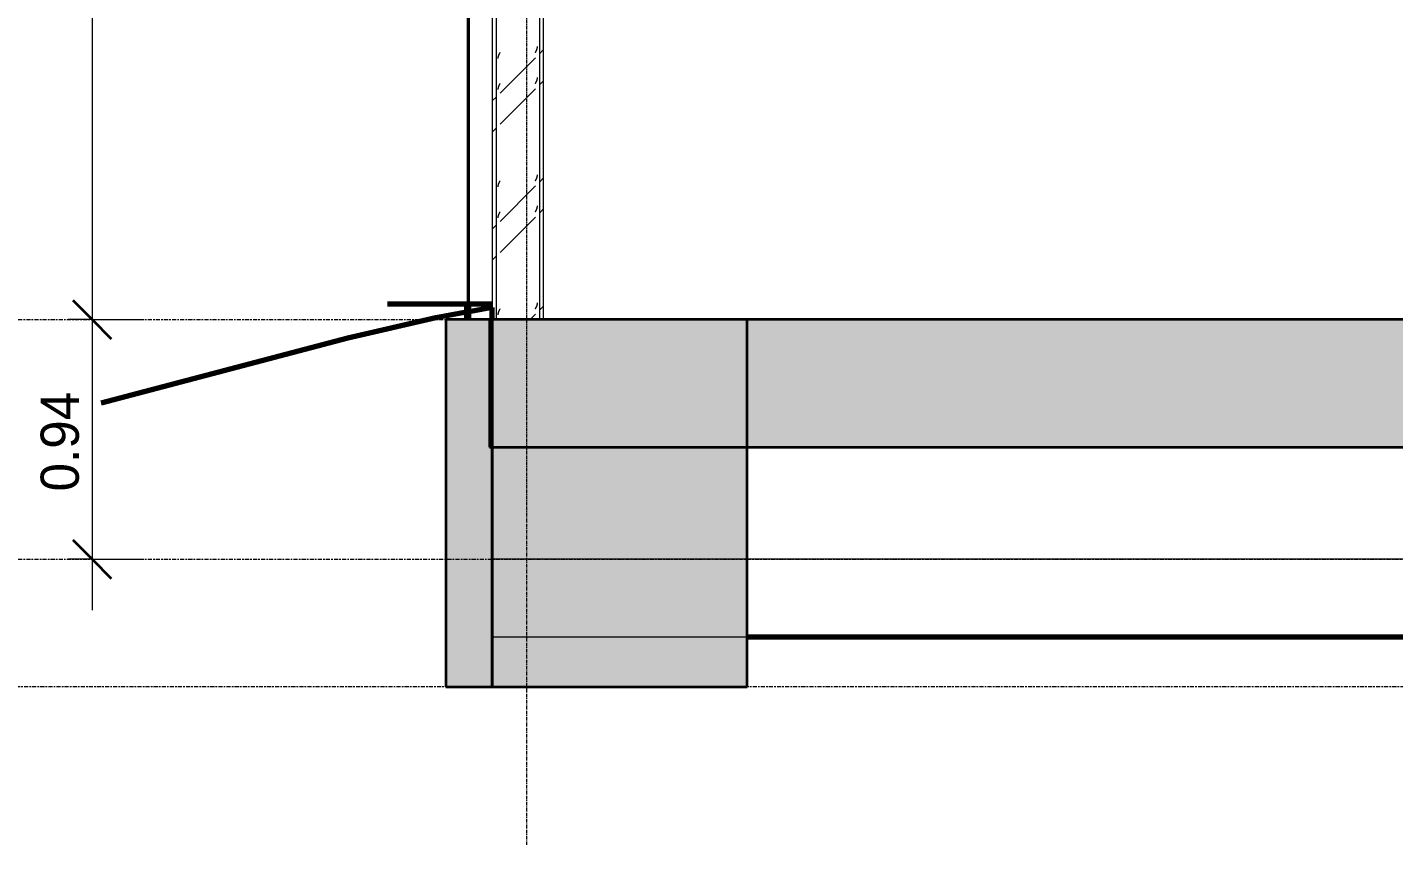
# Model space of a CAD drawing. Header units: centimetres. Extents: x -6741 to 14818, y -293 to 1595.
# Drawn here: x 7943 to 8479, y -112 to 209 of the extents above; entities that cross this region are included whole.
import ezdxf

# ---------------------------------------------------------------- set-up
doc = ezdxf.new("R2010")
doc.units = ezdxf.units.CM
doc.linetypes.add('Centre', pattern=[3.175, 0.635, -0.475, 1.59, -0.475])
doc.linetypes.add('Grid Line', pattern=[2.2225, 1.27, -0.3175, 0.3175, -0.3175])
for name, color, linetype, lineweight in [('A-ANNO-DIMS', 7, 'Continuous', 9), ('A-ANNO-DIMS-100', 7, 'Continuous', 9), ('A-FLOR', 7, 'Continuous', 9), ('A-FLOR-LEVL', 7, 'Continuous', 9), ('A-FLOR-PATT', 7, 'Continuous', 35), ('A-WALL', 7, 'Continuous', 9), ('A-WALL-PATT', 7, 'Continuous', 35), ('C-BLDG-PADS', 7, 'Continuous', 9), ('C-TOPO', 7, 'Continuous', 9), ('C-TOPO-MAJR', 7, 'Continuous', 70), ('S-COLS', 7, 'Continuous', 9), ('S-GRID', 7, 'Continuous', 9)]:
    doc.layers.add(name, color=color, linetype=linetype, lineweight=lineweight)
doc.styles.add('Century Gothic_1', font='GOTHIC.TTF', dxfattribs={"height": 15})
doc.dimstyles.new('FCA_N_Cotas_E100', dxfattribs={"dimscale": 30.48, "dimtxt": 15.662524, "dimasz": 0.492126, "dimexe": 0.656168, "dimexo": 0.656168, "dimgap": 0.032808, "dimtad": 1, "dimlfac": 0.01, "dimrnd": 0.01, "dimzin": 0, "dimdsep": 46, "dimtxsty": 'Century Gothic_1', "dimblk1": 'OBLIQUE', "dimblk2": 'OBLIQUE', "dimsah": 1, "dimcen": 0.09, "dimdle": 0.656168, "dimadec": 3, "dimazin": 2, "dimtfac": 1, "dimtdec": 4, "dimtix": 1, "dimtmove": 0, "dimatfit": 3, "dimfxl": 1, "dimtvp": 1, "dimtolj": 1, "dimtzin": 0, "dimarcsym": 2})
pattern_1 = [(45, (50.4, 0), (-25.14472, 25.14472), []), (45, (50.4, 38.1), (-25.14472, 25.14472), [])]

# ---------------------------------------------------------------- blocks, each defined once
blk = doc.blocks.new('PQ_RVR_ARQ-01_ZZ_ZZ_MO_T_A_rvt-3-Elevación Eje 8-9')
at = {"layer": 'A-WALL-PATT', "lineweight": 9, "true_color": 0xeaeaea}
for points in [[(-6823.08, 99), (-6823.08, 938.29), (-6823.58, 938.29), (-6823.58, 99)], [(-6824.83, 94), (-6822.33, 94), (-6822.33, 99), (-6824.83, 99)]]:
    blk.add_hatch(color=254, dxfattribs=at).paths.add_polyline_path(points)
at = {"layer": 'A-FLOR', "color": 254, "lineweight": 35, "true_color": 0xcccccc}
for p, q in [((-3406.44, 94), (-6813.97, 94)), ((-6813.97, 94), (-6813.97, 44)), ((-6813.97, 44), (-1310.75, 44))]:
    blk.add_line(p, q, dxfattribs=at)
at = {"layer": 'A-WALL', "color": 254, "lineweight": 35, "true_color": 0xcccccc}
for p, q in [((-6823.58, 938.29), (-6823.58, 99)), ((-6823.08, 99), (-6823.08, 938.29)), ((-6823.58, 99), (-6823.08, 99)), ((-6813.97, 94), (-6832.1, 94)), ((-6832.1, 94), (-6832.1, -50)), ((-6813.97, 94), (-6813.97, -50)), ((-6713.97, 94), (-6813.97, 94)), ((-6813.97, -50), (-6813.97, 94)), ((-6713.97, -50), (-6713.97, 94)), ((-6832.1, -50), (-6813.97, -50)), ((-6813.97, -50), (-6713.97, -50))]:
    blk.add_line(p, q, dxfattribs=at)
at = {"layer": 'A-WALL', "color": 254, "true_color": 0xcccccc}
for p, q in [((-6824.83, 99), (-6824.83, 94)), ((-6822.33, 99), (-6824.83, 99)), ((-6822.33, 94), (-6822.33, 99)), ((-6824.83, 94), (-6822.33, 94))]:
    blk.add_line(p, q, dxfattribs=at)
at = {"layer": 'C-BLDG-PADS', "color": 254, "lineweight": 18, "true_color": 0xdadada}
for p, q in [((-1310.75, 0), (-6813.97, 0)), ((-6813.97, 0), (-6813.97, -30.48)), ((-6813.97, -30.48), (-1310.75, -30.48))]:
    blk.add_line(p, q, dxfattribs=at)
at = {"layer": 'C-TOPO', "color": 254, "true_color": 0xdadada}
for p, q in [((-6813.97, 109.59), (-6813.97, 98.74)), ((-6813.97, 109.59), (-6813.97, 98.74)), ((-6836.14, 94.66), (-6824.83, 96.74)), ((-6822.33, 97.2), (-6813.97, 98.74)), ((-6813.97, 98.74), (-6813.97, 94)), ((-6870.55, 86.76), (-6836.14, 94.66)), ((-6870.55, 86.76), (-6967.38, 61.29)), ((-6713.97, -30.5), (-6369.41, -30.5))]:
    blk.add_line(p, q, dxfattribs=at)
at = {"layer": 'C-TOPO', "color": 254, "lineweight": 70, "true_color": 0xdadada}
for p, q in [((-6824.83, 96.74), (-6836.14, 94.66)), ((-6813.97, 98.74), (-6822.33, 97.2)), ((-6813.97, 94), (-6813.97, 98.74)), ((-6836.14, 94.66), (-6870.55, 86.76)), ((-6870.55, 86.76), (-6967.38, 61.29)), ((-6369.41, -30.5), (-6713.97, -30.5))]:
    blk.add_line(p, q, dxfattribs=at)
at = {"layer": 'C-TOPO-MAJR', "color": 254, "true_color": 0xdadada}
for p, q in [((-6846.07, 100), (-6855.03, 100)), ((-6830.92, 100), (-6846.07, 100)), ((-6823.58, 100), (-6830.92, 100)), ((-6813.97, 100), (-6823.08, 100))]:
    blk.add_line(p, q, dxfattribs=at)
blk = doc.blocks.new('FP_25-Elevación Eje 8-9')
at = {"layer": 'S-COLS', "color": 9, "true_color": 0xc0c0c0}
for p, q in [((-6797, 198.77), (-6796.98, 198.81)), ((-6796.98, 198.81), (-6796.96, 198.85)), ((-6796.96, 198.85), (-6796.94, 198.88)), ((-6796.94, 198.88), (-6796.92, 198.92)), ((-6796.92, 198.92), (-6796.9, 198.96)), ((-6796.9, 198.96), (-6796.88, 198.99)), ((-6796.88, 198.99), (-6796.86, 199.03)), ((-6796.86, 199.03), (-6796.85, 199.07)), ((-6796.85, 199.07), (-6796.83, 199.11)), ((-6796.83, 199.11), (-6796.81, 199.14)), ((-6796.81, 199.14), (-6796.79, 199.18)), ((-6796.79, 199.18), (-6796.77, 199.22)), ((-6796.77, 199.22), (-6796.76, 199.26)), ((-6796.76, 199.26), (-6796.74, 199.29)), ((-6796.74, 199.29), (-6796.72, 199.33)), ((-6796.72, 199.33), (-6796.7, 199.37)), ((-6796.7, 199.37), (-6796.68, 199.4)), ((-6796.68, 199.4), (-6796.67, 199.44)), ((-6796.67, 199.44), (-6796.65, 199.48)), ((-6796.65, 199.48), (-6796.63, 199.52)), ((-6796.63, 199.52), (-6796.62, 199.55)), ((-6796.62, 199.55), (-6796.6, 199.59)), ((-6796.6, 199.59), (-6796.59, 199.63)), ((-6796.59, 199.63), (-6796.57, 199.67)), ((-6796.57, 199.67), (-6796.55, 199.7)), ((-6796.55, 199.7), (-6796.54, 199.74)), ((-6796.54, 199.74), (-6796.52, 199.78)), ((-6796.52, 199.78), (-6796.51, 199.82)), ((-6796.51, 199.82), (-6796.49, 199.85)), ((-6796.49, 199.85), (-6796.48, 199.89)), ((-6796.48, 199.89), (-6796.47, 199.93)), ((-6796.47, 199.93), (-6796.45, 199.96)), ((-6796.45, 199.96), (-6796.44, 200)), ((-6796.44, 200), (-6796.43, 200.04)), ((-6796.43, 200.04), (-6796.41, 200.08)), ((-6796.41, 200.08), (-6796.4, 200.11)), ((-6796.4, 200.11), (-6796.39, 200.15)), ((-6796.39, 200.15), (-6796.38, 200.19)), ((-6796.38, 200.19), (-6796.37, 200.23)), ((-6796.37, 200.23), (-6796.36, 200.26)), ((-6796.36, 200.26), (-6796.35, 200.3)), ((-6796.35, 200.3), (-6796.34, 200.34)), ((-6796.34, 200.34), (-6796.33, 200.37)), ((-6796.33, 200.37), (-6796.32, 200.41)), ((-6796.32, 200.41), (-6796.31, 200.45)), ((-6796.31, 200.45), (-6796.3, 200.49)), ((-6796.3, 200.49), (-6796.29, 200.52)), ((-6796.29, 200.56), (-6796.28, 200.6)), ((-6796.29, 200.52), (-6796.29, 200.56)), ((-6796.28, 200.6), (-6796.27, 200.64)), ((-6796.27, 200.67), (-6796.26, 200.71)), ((-6796.27, 200.64), (-6796.27, 200.67)), ((-6796.26, 200.75), (-6796.25, 200.79)), ((-6796.26, 200.71), (-6796.26, 200.75)), ((-6796.25, 200.82), (-6796.24, 200.86)), ((-6796.25, 200.79), (-6796.25, 200.82)), ((-6796.24, 200.93), (-6796.23, 200.97)), ((-6796.24, 200.9), (-6796.24, 200.93)), ((-6796.24, 200.86), (-6796.24, 200.9)), ((-6796.23, 201.08), (-6796.23, 201.12)), ((-6796.23, 201.05), (-6796.23, 201.08)), ((-6796.23, 201.01), (-6796.23, 201.05)), ((-6796.23, 200.97), (-6796.23, 201.01)), ((-6796.55, 187.51), (-6796.54, 187.55)), ((-6796.54, 187.55), (-6796.52, 187.59)), ((-6796.52, 187.59), (-6796.51, 187.63)), ((-6796.51, 187.63), (-6796.49, 187.66)), ((-6796.49, 187.66), (-6796.48, 187.7)), ((-6796.48, 187.7), (-6796.47, 187.74)), ((-6796.47, 187.74), (-6796.45, 187.77)), ((-6796.45, 187.77), (-6796.44, 187.81)), ((-6796.44, 187.81), (-6796.43, 187.85)), ((-6796.43, 187.85), (-6796.41, 187.89)), ((-6796.41, 187.89), (-6796.4, 187.92)), ((-6796.4, 187.92), (-6796.39, 187.96)), ((-6796.39, 187.96), (-6796.38, 188)), ((-6796.38, 188), (-6796.37, 188.04)), ((-6796.37, 188.04), (-6796.36, 188.07)), ((-6796.36, 188.07), (-6796.35, 188.11)), ((-6796.35, 188.11), (-6796.34, 188.15)), ((-6796.34, 188.15), (-6796.33, 188.19)), ((-6796.33, 188.19), (-6796.32, 188.22)), ((-6796.32, 188.22), (-6796.31, 188.26)), ((-6796.31, 188.26), (-6796.3, 188.3)), ((-6796.3, 188.3), (-6796.29, 188.33)), ((-6796.29, 188.37), (-6796.28, 188.41)), ((-6796.29, 188.33), (-6796.29, 188.37)), ((-6796.28, 188.41), (-6796.27, 188.45)), ((-6796.27, 188.48), (-6796.26, 188.52)), ((-6796.27, 188.45), (-6796.27, 188.48)), ((-6796.26, 188.56), (-6796.25, 188.6)), ((-6796.26, 188.52), (-6796.26, 188.56)), ((-6796.25, 188.63), (-6796.24, 188.67)), ((-6796.25, 188.6), (-6796.25, 188.63)), ((-6796.24, 188.74), (-6796.23, 188.78)), ((-6796.24, 188.71), (-6796.24, 188.74)), ((-6796.24, 188.67), (-6796.24, 188.71)), ((-6796.23, 188.89), (-6796.23, 188.93)), ((-6796.23, 188.86), (-6796.23, 188.89)), ((-6796.23, 188.82), (-6796.23, 188.86)), ((-6796.23, 188.78), (-6796.23, 188.82)), ((-6797, 186.58), (-6796.98, 186.62)), ((-6796.98, 186.62), (-6796.96, 186.66)), ((-6796.96, 186.66), (-6796.94, 186.69)), ((-6796.94, 186.69), (-6796.92, 186.73)), ((-6796.92, 186.73), (-6796.9, 186.77)), ((-6796.9, 186.77), (-6796.88, 186.8)), ((-6796.88, 186.8), (-6796.86, 186.84)), ((-6796.86, 186.84), (-6796.85, 186.88)), ((-6796.85, 186.88), (-6796.83, 186.92)), ((-6796.83, 186.92), (-6796.81, 186.95)), ((-6796.81, 186.95), (-6796.79, 186.99)), ((-6796.79, 186.99), (-6796.77, 187.03)), ((-6796.77, 187.03), (-6796.76, 187.07)), ((-6796.76, 187.07), (-6796.74, 187.1)), ((-6796.74, 187.1), (-6796.72, 187.14)), ((-6796.72, 187.14), (-6796.7, 187.18)), ((-6796.7, 187.18), (-6796.68, 187.22)), ((-6796.68, 187.22), (-6796.67, 187.25)), ((-6796.67, 187.25), (-6796.65, 187.29)), ((-6796.65, 187.29), (-6796.63, 187.33)), ((-6796.63, 187.33), (-6796.62, 187.36)), ((-6796.62, 187.36), (-6796.6, 187.4)), ((-6796.6, 187.4), (-6796.59, 187.44)), ((-6796.59, 187.44), (-6796.57, 187.48)), ((-6796.57, 187.48), (-6796.55, 187.51)), ((-6796.35, 150.01), (-6796.34, 150.05)), ((-6796.34, 150.05), (-6796.33, 150.09)), ((-6796.33, 150.09), (-6796.32, 150.12)), ((-6796.32, 150.12), (-6796.31, 150.16)), ((-6796.31, 150.16), (-6796.3, 150.2)), ((-6796.3, 150.2), (-6796.29, 150.23)), ((-6796.29, 150.27), (-6796.28, 150.31)), ((-6796.29, 150.23), (-6796.29, 150.27)), ((-6796.28, 150.31), (-6796.27, 150.35)), ((-6796.27, 150.38), (-6796.26, 150.42)), ((-6796.27, 150.35), (-6796.27, 150.38)), ((-6796.26, 150.46), (-6796.25, 150.5)), ((-6796.26, 150.42), (-6796.26, 150.46)), ((-6796.25, 150.53), (-6796.24, 150.57)), ((-6796.25, 150.5), (-6796.25, 150.53)), ((-6796.24, 150.64), (-6796.23, 150.68)), ((-6796.24, 150.61), (-6796.24, 150.64)), ((-6796.24, 150.57), (-6796.24, 150.61)), ((-6796.23, 150.79), (-6796.23, 150.83)), ((-6796.23, 150.76), (-6796.23, 150.79)), ((-6796.23, 150.72), (-6796.23, 150.76)), ((-6796.23, 150.68), (-6796.23, 150.72)), ((-6797, 148.48), (-6796.98, 148.52)), ((-6796.98, 148.52), (-6796.96, 148.56)), ((-6796.96, 148.56), (-6796.94, 148.59)), ((-6796.94, 148.59), (-6796.92, 148.63)), ((-6796.92, 148.63), (-6796.9, 148.67)), ((-6796.9, 148.67), (-6796.88, 148.7)), ((-6796.88, 148.7), (-6796.86, 148.74)), ((-6796.86, 148.74), (-6796.85, 148.78)), ((-6796.85, 148.78), (-6796.83, 148.82)), ((-6796.83, 148.82), (-6796.81, 148.85)), ((-6796.81, 148.85), (-6796.79, 148.89)), ((-6796.79, 148.89), (-6796.77, 148.93)), ((-6796.77, 148.93), (-6796.76, 148.97)), ((-6796.76, 148.97), (-6796.74, 149)), ((-6796.74, 149), (-6796.72, 149.04)), ((-6796.72, 149.04), (-6796.7, 149.08)), ((-6796.7, 149.08), (-6796.68, 149.12)), ((-6796.68, 149.12), (-6796.67, 149.15)), ((-6796.67, 149.15), (-6796.65, 149.19)), ((-6796.65, 149.19), (-6796.63, 149.23)), ((-6796.63, 149.23), (-6796.62, 149.26)), ((-6796.62, 149.26), (-6796.6, 149.3)), ((-6796.6, 149.3), (-6796.59, 149.34)), ((-6796.59, 149.34), (-6796.57, 149.38)), ((-6796.57, 149.38), (-6796.55, 149.41)), ((-6796.55, 149.41), (-6796.54, 149.45)), ((-6796.54, 149.45), (-6796.52, 149.49)), ((-6796.52, 149.49), (-6796.51, 149.53)), ((-6796.51, 149.53), (-6796.49, 149.56)), ((-6796.49, 149.56), (-6796.48, 149.6)), ((-6796.48, 149.6), (-6796.47, 149.64)), ((-6796.47, 149.64), (-6796.45, 149.67)), ((-6796.45, 149.67), (-6796.44, 149.71)), ((-6796.44, 149.71), (-6796.43, 149.75)), ((-6796.43, 149.75), (-6796.41, 149.79)), ((-6796.41, 149.79), (-6796.4, 149.82)), ((-6796.4, 149.82), (-6796.39, 149.86)), ((-6796.39, 149.86), (-6796.38, 149.9)), ((-6796.38, 149.9), (-6796.37, 149.94)), ((-6796.37, 149.94), (-6796.36, 149.97)), ((-6796.36, 149.97), (-6796.35, 150.01)), ((-6797, 136.29), (-6796.98, 136.33)), ((-6796.98, 136.33), (-6796.96, 136.37)), ((-6796.96, 136.37), (-6796.94, 136.4)), ((-6796.94, 136.4), (-6796.92, 136.44)), ((-6796.92, 136.44), (-6796.9, 136.48)), ((-6796.9, 136.48), (-6796.88, 136.52)), ((-6796.88, 136.52), (-6796.86, 136.55)), ((-6796.86, 136.55), (-6796.85, 136.59)), ((-6796.85, 136.59), (-6796.83, 136.63)), ((-6796.83, 136.63), (-6796.81, 136.66)), ((-6796.81, 136.66), (-6796.79, 136.7)), ((-6796.79, 136.7), (-6796.77, 136.74)), ((-6796.77, 136.74), (-6796.76, 136.78)), ((-6796.76, 136.78), (-6796.74, 136.81)), ((-6796.74, 136.81), (-6796.72, 136.85)), ((-6796.72, 136.85), (-6796.7, 136.89)), ((-6796.7, 136.89), (-6796.68, 136.93)), ((-6796.68, 136.93), (-6796.67, 136.96)), ((-6796.67, 136.96), (-6796.65, 137)), ((-6796.65, 137), (-6796.63, 137.04)), ((-6796.63, 137.04), (-6796.62, 137.08)), ((-6796.62, 137.08), (-6796.6, 137.11)), ((-6796.6, 137.11), (-6796.59, 137.15)), ((-6796.59, 137.15), (-6796.57, 137.19)), ((-6796.57, 137.19), (-6796.55, 137.22)), ((-6796.55, 137.22), (-6796.54, 137.26)), ((-6796.54, 137.26), (-6796.52, 137.3)), ((-6796.52, 137.3), (-6796.51, 137.34)), ((-6796.51, 137.34), (-6796.49, 137.37)), ((-6796.49, 137.37), (-6796.48, 137.41)), ((-6796.48, 137.41), (-6796.47, 137.45)), ((-6796.47, 137.45), (-6796.45, 137.49)), ((-6796.45, 137.49), (-6796.44, 137.52)), ((-6796.44, 137.52), (-6796.43, 137.56)), ((-6796.43, 137.56), (-6796.41, 137.6)), ((-6796.41, 137.6), (-6796.4, 137.63)), ((-6796.4, 137.63), (-6796.39, 137.67)), ((-6796.39, 137.67), (-6796.38, 137.71)), ((-6796.38, 137.71), (-6796.37, 137.75)), ((-6796.37, 137.75), (-6796.36, 137.78)), ((-6796.36, 137.78), (-6796.35, 137.82)), ((-6796.35, 137.82), (-6796.34, 137.86)), ((-6796.34, 137.86), (-6796.33, 137.9)), ((-6796.33, 137.9), (-6796.32, 137.93)), ((-6796.32, 137.93), (-6796.31, 137.97)), ((-6796.31, 137.97), (-6796.3, 138.01)), ((-6796.3, 138.01), (-6796.29, 138.05)), ((-6796.29, 138.08), (-6796.28, 138.12)), ((-6796.29, 138.05), (-6796.29, 138.08)), ((-6796.28, 138.12), (-6796.27, 138.16)), ((-6796.27, 138.19), (-6796.26, 138.23)), ((-6796.27, 138.16), (-6796.27, 138.19)), ((-6796.26, 138.27), (-6796.25, 138.31)), ((-6796.26, 138.23), (-6796.26, 138.27)), ((-6796.25, 138.34), (-6796.24, 138.38)), ((-6796.25, 138.31), (-6796.25, 138.34)), ((-6796.24, 138.46), (-6796.23, 138.49)), ((-6796.24, 138.42), (-6796.24, 138.46)), ((-6796.24, 138.38), (-6796.24, 138.42)), ((-6796.23, 138.6), (-6796.23, 138.64)), ((-6796.23, 138.57), (-6796.23, 138.6)), ((-6796.23, 138.53), (-6796.23, 138.57)), ((-6796.23, 138.49), (-6796.23, 138.53)), ((-6797, 98.19), (-6796.98, 98.23)), ((-6796.98, 98.23), (-6796.96, 98.27)), ((-6796.96, 98.27), (-6796.94, 98.3)), ((-6796.94, 98.3), (-6796.92, 98.34)), ((-6796.92, 98.34), (-6796.9, 98.38)), ((-6796.9, 98.38), (-6796.88, 98.42)), ((-6796.88, 98.42), (-6796.86, 98.45)), ((-6796.86, 98.45), (-6796.85, 98.49)), ((-6796.85, 98.49), (-6796.83, 98.53)), ((-6796.83, 98.53), (-6796.81, 98.56)), ((-6796.81, 98.56), (-6796.79, 98.6)), ((-6796.79, 98.6), (-6796.77, 98.64)), ((-6796.77, 98.64), (-6796.76, 98.68)), ((-6796.76, 98.68), (-6796.74, 98.71)), ((-6796.74, 98.71), (-6796.72, 98.75)), ((-6796.72, 98.75), (-6796.7, 98.79)), ((-6796.7, 98.79), (-6796.68, 98.83)), ((-6796.68, 98.83), (-6796.67, 98.86)), ((-6796.67, 98.86), (-6796.65, 98.9)), ((-6796.65, 98.9), (-6796.63, 98.94)), ((-6796.63, 98.94), (-6796.62, 98.98)), ((-6796.62, 98.98), (-6796.6, 99.01)), ((-6796.6, 99.01), (-6796.59, 99.05)), ((-6796.59, 99.05), (-6796.57, 99.09)), ((-6796.57, 99.09), (-6796.55, 99.12)), ((-6796.55, 99.12), (-6796.54, 99.16)), ((-6796.54, 99.16), (-6796.52, 99.2)), ((-6796.52, 99.2), (-6796.51, 99.24)), ((-6796.51, 99.24), (-6796.49, 99.27)), ((-6796.49, 99.27), (-6796.48, 99.31)), ((-6796.48, 99.31), (-6796.47, 99.35)), ((-6796.47, 99.35), (-6796.45, 99.39)), ((-6796.45, 99.39), (-6796.44, 99.42)), ((-6796.44, 99.42), (-6796.43, 99.46)), ((-6796.43, 99.46), (-6796.41, 99.5)), ((-6796.41, 99.5), (-6796.4, 99.53)), ((-6796.4, 99.53), (-6796.39, 99.57)), ((-6796.39, 99.57), (-6796.38, 99.61)), ((-6796.38, 99.61), (-6796.37, 99.65)), ((-6796.37, 99.65), (-6796.36, 99.68)), ((-6796.36, 99.68), (-6796.35, 99.72)), ((-6796.35, 99.72), (-6796.34, 99.76)), ((-6796.34, 99.76), (-6796.33, 99.8)), ((-6796.33, 99.8), (-6796.32, 99.83)), ((-6796.32, 99.83), (-6796.31, 99.87)), ((-6796.31, 99.87), (-6796.3, 99.91)), ((-6796.3, 99.91), (-6796.29, 99.95)), ((-6796.29, 99.98), (-6796.28, 100.02)), ((-6796.29, 99.95), (-6796.29, 99.98)), ((-6796.28, 100.02), (-6796.27, 100.06)), ((-6796.27, 100.09), (-6796.26, 100.13)), ((-6796.27, 100.06), (-6796.27, 100.09)), ((-6796.26, 100.17), (-6796.25, 100.21)), ((-6796.26, 100.13), (-6796.26, 100.17)), ((-6796.25, 100.24), (-6796.24, 100.28)), ((-6796.25, 100.21), (-6796.25, 100.24)), ((-6796.24, 100.36), (-6796.23, 100.39)), ((-6796.24, 100.32), (-6796.24, 100.36)), ((-6796.24, 100.28), (-6796.24, 100.32)), ((-6796.23, 100.5), (-6796.23, 100.54)), ((-6796.23, 100.47), (-6796.23, 100.5)), ((-6796.23, 100.43), (-6796.23, 100.47)), ((-6796.23, 100.39), (-6796.23, 100.43))]:
    blk.add_line(p, q, dxfattribs=at)
blk = doc.blocks.new('FP_26-Elevación Eje 8-9')
at = {"layer": 'S-COLS', "color": 9, "true_color": 0xc0c0c0}
for p, q in [((-6811.14, 198.25), (-6811.12, 198.29)), ((-6811.12, 198.29), (-6811.1, 198.32)), ((-6811.1, 198.32), (-6811.08, 198.36)), ((-6811.08, 198.36), (-6811.06, 198.4)), ((-6811.06, 198.4), (-6811.04, 198.43)), ((-6811.04, 198.43), (-6811.03, 198.47)), ((-6811.03, 198.47), (-6811.01, 198.51)), ((-6811.01, 198.51), (-6810.99, 198.55)), ((-6810.99, 198.55), (-6810.97, 198.58)), ((-6810.97, 198.58), (-6810.95, 198.62)), ((-6810.95, 198.62), (-6810.93, 198.66)), ((-6810.93, 198.66), (-6810.91, 198.7)), ((-6810.91, 198.7), (-6810.9, 198.73)), ((-6810.9, 198.73), (-6810.88, 198.77)), ((-6811.64, 196.61), (-6811.63, 196.64)), ((-6811.64, 196.57), (-6811.64, 196.61)), ((-6811.64, 196.53), (-6811.64, 196.57)), ((-6811.64, 196.49), (-6811.64, 196.53)), ((-6811.64, 196.46), (-6811.64, 196.49)), ((-6811.64, 196.42), (-6811.64, 196.46)), ((-6811.63, 196.72), (-6811.62, 196.76)), ((-6811.63, 196.68), (-6811.63, 196.72)), ((-6811.63, 196.64), (-6811.63, 196.68)), ((-6811.62, 196.79), (-6811.61, 196.83)), ((-6811.62, 196.76), (-6811.62, 196.79)), ((-6811.61, 196.87), (-6811.6, 196.91)), ((-6811.61, 196.83), (-6811.61, 196.87)), ((-6811.6, 196.91), (-6811.59, 196.94)), ((-6811.59, 196.98), (-6811.58, 197.02)), ((-6811.59, 196.94), (-6811.59, 196.98)), ((-6811.58, 197.02), (-6811.57, 197.05)), ((-6811.57, 197.05), (-6811.56, 197.09)), ((-6811.56, 197.09), (-6811.55, 197.13)), ((-6811.55, 197.13), (-6811.54, 197.17)), ((-6811.54, 197.2), (-6811.53, 197.24)), ((-6811.54, 197.17), (-6811.54, 197.2)), ((-6811.53, 197.24), (-6811.52, 197.28)), ((-6811.52, 197.28), (-6811.5, 197.32)), ((-6811.5, 197.32), (-6811.49, 197.35)), ((-6811.49, 197.35), (-6811.48, 197.39)), ((-6811.48, 197.39), (-6811.47, 197.43)), ((-6811.47, 197.43), (-6811.46, 197.46)), ((-6811.46, 197.46), (-6811.45, 197.5)), ((-6811.45, 197.5), (-6811.43, 197.54)), ((-6811.43, 197.54), (-6811.42, 197.58)), ((-6811.42, 197.58), (-6811.41, 197.61)), ((-6811.41, 197.61), (-6811.39, 197.65)), ((-6811.39, 197.65), (-6811.38, 197.69)), ((-6811.38, 197.69), (-6811.36, 197.73)), ((-6811.36, 197.73), (-6811.35, 197.76)), ((-6811.35, 197.76), (-6811.33, 197.8)), ((-6811.33, 197.8), (-6811.32, 197.84)), ((-6811.32, 197.84), (-6811.3, 197.88)), ((-6811.3, 197.88), (-6811.29, 197.91)), ((-6811.29, 197.91), (-6811.27, 197.95)), ((-6811.27, 197.95), (-6811.26, 197.99)), ((-6811.26, 197.99), (-6811.24, 198.02)), ((-6811.24, 198.02), (-6811.22, 198.06)), ((-6811.22, 198.06), (-6811.2, 198.1)), ((-6811.2, 198.1), (-6811.19, 198.14)), ((-6811.19, 198.14), (-6811.17, 198.17)), ((-6811.17, 198.17), (-6811.15, 198.21)), ((-6811.15, 198.21), (-6811.14, 198.25)), ((-6811.64, 184.42), (-6811.63, 184.45)), ((-6811.64, 184.38), (-6811.64, 184.42)), ((-6811.64, 184.34), (-6811.64, 184.38)), ((-6811.64, 184.31), (-6811.64, 184.34)), ((-6811.64, 184.27), (-6811.64, 184.31)), ((-6811.64, 184.23), (-6811.64, 184.27)), ((-6811.63, 184.53), (-6811.62, 184.57)), ((-6811.63, 184.49), (-6811.63, 184.53)), ((-6811.63, 184.45), (-6811.63, 184.49)), ((-6811.62, 184.6), (-6811.61, 184.64)), ((-6811.62, 184.57), (-6811.62, 184.6)), ((-6811.61, 184.68), (-6811.6, 184.72)), ((-6811.61, 184.64), (-6811.61, 184.68)), ((-6811.6, 184.72), (-6811.59, 184.75)), ((-6811.59, 184.79), (-6811.58, 184.83)), ((-6811.59, 184.75), (-6811.59, 184.79)), ((-6811.58, 184.83), (-6811.57, 184.87)), ((-6811.57, 184.87), (-6811.56, 184.9)), ((-6811.56, 184.9), (-6811.55, 184.94)), ((-6811.55, 184.94), (-6811.54, 184.98)), ((-6811.54, 185.01), (-6811.53, 185.05)), ((-6811.54, 184.98), (-6811.54, 185.01)), ((-6811.53, 185.05), (-6811.52, 185.09)), ((-6811.52, 185.09), (-6811.5, 185.13)), ((-6811.5, 185.13), (-6811.49, 185.16)), ((-6811.49, 185.16), (-6811.48, 185.2)), ((-6811.48, 185.2), (-6811.47, 185.24)), ((-6811.47, 185.24), (-6811.46, 185.28)), ((-6811.46, 185.28), (-6811.45, 185.31)), ((-6811.45, 185.31), (-6811.43, 185.35)), ((-6811.43, 185.35), (-6811.42, 185.39)), ((-6811.42, 185.39), (-6811.41, 185.42)), ((-6811.41, 185.42), (-6811.39, 185.46)), ((-6811.39, 185.46), (-6811.38, 185.5)), ((-6811.38, 185.5), (-6811.36, 185.54)), ((-6811.36, 185.54), (-6811.35, 185.57)), ((-6811.35, 185.57), (-6811.33, 185.61)), ((-6811.33, 185.61), (-6811.32, 185.65)), ((-6811.32, 185.65), (-6811.3, 185.69)), ((-6811.3, 185.69), (-6811.29, 185.72)), ((-6811.29, 185.72), (-6811.27, 185.76)), ((-6811.27, 185.76), (-6811.26, 185.8)), ((-6811.26, 185.8), (-6811.24, 185.84)), ((-6811.24, 185.84), (-6811.22, 185.87)), ((-6811.22, 185.87), (-6811.2, 185.91)), ((-6811.2, 185.91), (-6811.19, 185.95)), ((-6811.19, 185.95), (-6811.17, 185.98)), ((-6811.17, 185.98), (-6811.15, 186.02)), ((-6811.15, 186.02), (-6811.14, 186.06)), ((-6811.14, 186.06), (-6811.12, 186.1)), ((-6811.12, 186.1), (-6811.1, 186.13)), ((-6811.1, 186.13), (-6811.08, 186.17)), ((-6811.08, 186.17), (-6811.06, 186.21)), ((-6811.06, 186.21), (-6811.04, 186.25)), ((-6811.04, 186.25), (-6811.03, 186.28)), ((-6811.03, 186.28), (-6811.01, 186.32)), ((-6811.01, 186.32), (-6810.99, 186.36)), ((-6810.99, 186.36), (-6810.97, 186.39)), ((-6810.97, 186.39), (-6810.95, 186.43)), ((-6810.95, 186.43), (-6810.93, 186.47)), ((-6810.93, 186.47), (-6810.91, 186.51)), ((-6810.91, 186.51), (-6810.9, 186.54)), ((-6810.9, 186.54), (-6810.88, 186.58)), ((-6811.64, 146.32), (-6811.63, 146.35)), ((-6811.64, 146.28), (-6811.64, 146.32)), ((-6811.64, 146.24), (-6811.64, 146.28)), ((-6811.64, 146.21), (-6811.64, 146.24)), ((-6811.64, 146.17), (-6811.64, 146.21)), ((-6811.64, 146.13), (-6811.64, 146.17)), ((-6811.63, 146.43), (-6811.62, 146.47)), ((-6811.63, 146.39), (-6811.63, 146.43)), ((-6811.63, 146.35), (-6811.63, 146.39)), ((-6811.62, 146.5), (-6811.61, 146.54)), ((-6811.62, 146.47), (-6811.62, 146.5)), ((-6811.61, 146.58), (-6811.6, 146.62)), ((-6811.61, 146.54), (-6811.61, 146.58)), ((-6811.6, 146.62), (-6811.59, 146.65)), ((-6811.59, 146.69), (-6811.58, 146.73)), ((-6811.59, 146.65), (-6811.59, 146.69)), ((-6811.58, 146.73), (-6811.57, 146.77)), ((-6811.57, 146.77), (-6811.56, 146.8)), ((-6811.56, 146.8), (-6811.55, 146.84)), ((-6811.55, 146.84), (-6811.54, 146.88)), ((-6811.54, 146.91), (-6811.53, 146.95)), ((-6811.54, 146.88), (-6811.54, 146.91)), ((-6811.53, 146.95), (-6811.52, 146.99)), ((-6811.52, 146.99), (-6811.5, 147.03)), ((-6811.5, 147.03), (-6811.49, 147.06)), ((-6811.49, 147.06), (-6811.48, 147.1)), ((-6811.48, 147.1), (-6811.47, 147.14)), ((-6811.47, 147.14), (-6811.46, 147.18)), ((-6811.46, 147.18), (-6811.45, 147.21)), ((-6811.45, 147.21), (-6811.43, 147.25)), ((-6811.43, 147.25), (-6811.42, 147.29)), ((-6811.42, 147.29), (-6811.41, 147.32)), ((-6811.41, 147.32), (-6811.39, 147.36)), ((-6811.39, 147.36), (-6811.38, 147.4)), ((-6811.38, 147.4), (-6811.36, 147.44)), ((-6811.36, 147.44), (-6811.35, 147.47)), ((-6811.35, 147.47), (-6811.33, 147.51)), ((-6811.33, 147.51), (-6811.32, 147.55)), ((-6811.32, 147.55), (-6811.3, 147.59)), ((-6811.3, 147.59), (-6811.29, 147.62)), ((-6811.29, 147.62), (-6811.27, 147.66)), ((-6811.27, 147.66), (-6811.26, 147.7)), ((-6811.26, 147.7), (-6811.24, 147.74)), ((-6811.24, 147.74), (-6811.22, 147.77)), ((-6811.22, 147.77), (-6811.2, 147.81)), ((-6811.2, 147.81), (-6811.19, 147.85)), ((-6811.19, 147.85), (-6811.17, 147.88)), ((-6811.17, 147.88), (-6811.15, 147.92)), ((-6811.15, 147.92), (-6811.14, 147.96)), ((-6811.14, 147.96), (-6811.12, 148)), ((-6811.12, 148), (-6811.1, 148.03)), ((-6811.1, 148.03), (-6811.08, 148.07)), ((-6811.08, 148.07), (-6811.06, 148.11)), ((-6811.06, 148.11), (-6811.04, 148.15)), ((-6811.04, 148.15), (-6811.03, 148.18)), ((-6811.03, 148.18), (-6811.01, 148.22)), ((-6811.01, 148.22), (-6810.99, 148.26)), ((-6810.99, 148.26), (-6810.97, 148.29)), ((-6810.97, 148.29), (-6810.95, 148.33)), ((-6810.95, 148.33), (-6810.93, 148.37)), ((-6810.93, 148.37), (-6810.91, 148.41)), ((-6810.91, 148.41), (-6810.9, 148.44)), ((-6810.9, 148.44), (-6810.88, 148.48)), ((-6811.64, 134.13), (-6811.63, 134.17)), ((-6811.64, 134.09), (-6811.64, 134.13)), ((-6811.64, 134.05), (-6811.64, 134.09)), ((-6811.64, 134.02), (-6811.64, 134.05)), ((-6811.64, 133.98), (-6811.64, 134.02)), ((-6811.64, 133.94), (-6811.64, 133.98)), ((-6811.63, 134.24), (-6811.62, 134.28)), ((-6811.63, 134.2), (-6811.63, 134.24)), ((-6811.63, 134.17), (-6811.63, 134.2)), ((-6811.62, 134.31), (-6811.61, 134.35)), ((-6811.62, 134.28), (-6811.62, 134.31)), ((-6811.61, 134.39), (-6811.6, 134.43)), ((-6811.61, 134.35), (-6811.61, 134.39)), ((-6811.6, 134.43), (-6811.59, 134.46)), ((-6811.59, 134.5), (-6811.58, 134.54)), ((-6811.59, 134.46), (-6811.59, 134.5)), ((-6811.58, 134.54), (-6811.57, 134.58)), ((-6811.57, 134.58), (-6811.56, 134.61)), ((-6811.56, 134.61), (-6811.55, 134.65)), ((-6811.55, 134.65), (-6811.54, 134.69)), ((-6811.54, 134.72), (-6811.53, 134.76)), ((-6811.54, 134.69), (-6811.54, 134.72)), ((-6811.53, 134.76), (-6811.52, 134.8)), ((-6811.52, 134.8), (-6811.5, 134.84)), ((-6811.5, 134.84), (-6811.49, 134.87)), ((-6811.49, 134.87), (-6811.48, 134.91)), ((-6811.48, 134.91), (-6811.47, 134.95)), ((-6811.47, 134.95), (-6811.46, 134.99)), ((-6811.46, 134.99), (-6811.45, 135.02)), ((-6811.45, 135.02), (-6811.43, 135.06)), ((-6811.43, 135.06), (-6811.42, 135.1)), ((-6811.42, 135.1), (-6811.41, 135.14)), ((-6811.41, 135.14), (-6811.39, 135.17)), ((-6811.39, 135.17), (-6811.38, 135.21)), ((-6811.38, 135.21), (-6811.36, 135.25)), ((-6811.36, 135.25), (-6811.35, 135.28)), ((-6811.35, 135.28), (-6811.33, 135.32)), ((-6811.33, 135.32), (-6811.32, 135.36)), ((-6811.32, 135.36), (-6811.3, 135.4)), ((-6811.3, 135.4), (-6811.29, 135.43)), ((-6811.29, 135.43), (-6811.27, 135.47)), ((-6811.27, 135.47), (-6811.26, 135.51)), ((-6811.26, 135.51), (-6811.24, 135.55)), ((-6811.24, 135.55), (-6811.22, 135.58)), ((-6811.22, 135.58), (-6811.2, 135.62)), ((-6811.2, 135.62), (-6811.19, 135.66)), ((-6811.19, 135.66), (-6811.17, 135.69)), ((-6811.17, 135.69), (-6811.15, 135.73)), ((-6811.15, 135.73), (-6811.14, 135.77)), ((-6811.14, 135.77), (-6811.12, 135.81)), ((-6811.12, 135.81), (-6811.1, 135.84)), ((-6811.1, 135.84), (-6811.08, 135.88)), ((-6811.08, 135.88), (-6811.06, 135.92)), ((-6811.06, 135.92), (-6811.04, 135.96)), ((-6811.04, 135.96), (-6811.03, 135.99)), ((-6811.03, 135.99), (-6811.01, 136.03)), ((-6811.01, 136.03), (-6810.99, 136.07)), ((-6810.99, 136.07), (-6810.97, 136.11)), ((-6810.97, 136.11), (-6810.95, 136.14)), ((-6810.95, 136.14), (-6810.93, 136.18)), ((-6810.93, 136.18), (-6810.91, 136.22)), ((-6810.91, 136.22), (-6810.9, 136.25)), ((-6810.9, 136.25), (-6810.88, 136.29)), ((-6811.58, 96.44), (-6811.57, 96.48)), ((-6811.57, 96.48), (-6811.56, 96.51)), ((-6811.56, 96.51), (-6811.55, 96.55)), ((-6811.55, 96.55), (-6811.54, 96.59)), ((-6811.54, 96.62), (-6811.53, 96.66)), ((-6811.54, 96.59), (-6811.54, 96.62)), ((-6811.53, 96.66), (-6811.52, 96.7)), ((-6811.52, 96.7), (-6811.5, 96.74)), ((-6811.5, 96.74), (-6811.49, 96.77)), ((-6811.49, 96.77), (-6811.48, 96.81)), ((-6811.48, 96.81), (-6811.47, 96.85)), ((-6811.47, 96.85), (-6811.46, 96.89)), ((-6811.46, 96.89), (-6811.45, 96.92)), ((-6811.45, 96.92), (-6811.43, 96.96)), ((-6811.43, 96.96), (-6811.42, 97)), ((-6811.42, 97), (-6811.41, 97.04)), ((-6811.41, 97.04), (-6811.39, 97.07)), ((-6811.39, 97.07), (-6811.38, 97.11)), ((-6811.38, 97.11), (-6811.36, 97.15)), ((-6811.36, 97.15), (-6811.35, 97.18)), ((-6811.35, 97.18), (-6811.33, 97.22)), ((-6811.33, 97.22), (-6811.32, 97.26)), ((-6811.32, 97.26), (-6811.3, 97.3)), ((-6811.3, 97.3), (-6811.29, 97.33)), ((-6811.29, 97.33), (-6811.27, 97.37)), ((-6811.27, 97.37), (-6811.26, 97.41)), ((-6811.26, 97.41), (-6811.24, 97.45)), ((-6811.24, 97.45), (-6811.22, 97.48)), ((-6811.22, 97.48), (-6811.2, 97.52)), ((-6811.2, 97.52), (-6811.19, 97.56)), ((-6811.19, 97.56), (-6811.17, 97.59)), ((-6811.17, 97.59), (-6811.15, 97.63)), ((-6811.15, 97.63), (-6811.14, 97.67)), ((-6811.14, 97.67), (-6811.12, 97.71)), ((-6811.12, 97.71), (-6811.1, 97.74)), ((-6811.1, 97.74), (-6811.08, 97.78)), ((-6811.08, 97.78), (-6811.06, 97.82)), ((-6811.06, 97.82), (-6811.04, 97.86)), ((-6811.04, 97.86), (-6811.03, 97.89)), ((-6811.03, 97.89), (-6811.01, 97.93)), ((-6811.01, 97.93), (-6810.99, 97.97)), ((-6810.99, 97.97), (-6810.97, 98.01)), ((-6810.97, 98.01), (-6810.95, 98.04)), ((-6810.95, 98.04), (-6810.93, 98.08)), ((-6810.93, 98.08), (-6810.91, 98.12)), ((-6810.91, 98.12), (-6810.9, 98.15)), ((-6810.9, 98.15), (-6810.88, 98.19)), ((-6811.64, 96.03), (-6811.63, 96.07)), ((-6811.64, 95.99), (-6811.64, 96.03)), ((-6811.64, 95.95), (-6811.64, 95.99)), ((-6811.64, 95.92), (-6811.64, 95.95)), ((-6811.64, 95.88), (-6811.64, 95.92)), ((-6811.64, 95.84), (-6811.64, 95.88)), ((-6811.63, 96.14), (-6811.62, 96.18)), ((-6811.63, 96.1), (-6811.63, 96.14)), ((-6811.63, 96.07), (-6811.63, 96.1)), ((-6811.62, 96.21), (-6811.61, 96.25)), ((-6811.62, 96.18), (-6811.62, 96.21)), ((-6811.61, 96.29), (-6811.6, 96.33)), ((-6811.61, 96.25), (-6811.61, 96.29)), ((-6811.6, 96.33), (-6811.59, 96.36)), ((-6811.59, 96.4), (-6811.58, 96.44)), ((-6811.59, 96.36), (-6811.59, 96.4))]:
    blk.add_line(p, q, dxfattribs=at)
blk = doc.blocks.new('UC-Perfil universal-Pilar - 200 x 200-V24-Elevación Eje 8-9')
at = {"layer": 'S-COLS', "true_color": 0xc0c0c0}
h = blk.add_hatch(dxfattribs=at)
h.set_pattern_fill('FP_24', color=9, style=0, pattern_type=2)
h.set_pattern_definition(pattern_1)
h.paths.add_polyline_path([(-6812.4, 94), (-6812.4, 933.53), (-6813.94, 933.53), (-6813.94, 94)])
h = blk.add_hatch(dxfattribs=at)
h.set_pattern_fill('FP_24', color=9, style=0, pattern_type=2)
h.set_pattern_definition(pattern_1)
h.paths.add_polyline_path([(-6810.88, 94), (-6797, 94), (-6797, 933.53), (-6810.88, 933.53), (-6810.88, 106.75)])
h = blk.add_hatch(dxfattribs=at)
h.set_pattern_fill('FP_24', color=9, style=0, pattern_type=2)
h.set_pattern_definition(pattern_1)
h.paths.add_polyline_path([(-6793.94, 94), (-6793.94, 933.53), (-6795.48, 933.53), (-6795.48, 94)])
at = {"layer": 'S-COLS'}
for p, q in [((-6813.94, 933.53), (-6813.94, 94)), ((-6812.4, 933.53), (-6812.4, 94)), ((-6795.48, 933.53), (-6795.48, 94)), ((-6793.94, 933.53), (-6793.94, 94)), ((-6812.4, 94), (-6813.94, 94)), ((-6810.88, 94), (-6812.4, 94)), ((-6797, 94), (-6810.88, 94)), ((-6795.48, 94), (-6797, 94)), ((-6793.94, 94), (-6795.48, 94))]:
    blk.add_line(p, q, dxfattribs=at)
for name in ['FP_26-Elevación Eje 8-9', 'FP_25-Elevación Eje 8-9']:
    blk.add_blockref(name, (0, 0), dxfattribs=at)
blk = doc.blocks.new('DIMBLOCK48-Elevación Eje 8-9')
at = {"layer": 'A-ANNO-DIMS-100'}
for p, q in [((7968.7, 865.1), (7968.7, 74)), ((7968.7, 845.1), (7959.3, 845.1)), ((7968.7, 845.1), (7988.7, 845.1)), ((7968.7, 94), (7959.3, 94)), ((7968.7, 94), (7988.7, 94))]:
    blk.add_line(p, q, dxfattribs=at)
at = {"layer": 'A-ANNO-DIMS-100', "lineweight": 35}
for p, q in [((7968.7, 845.1), (7961.2, 852.6)), ((7968.7, 845.1), (7976.2, 837.6)), ((7968.7, 94), (7961.2, 101.5)), ((7968.7, 94), (7976.2, 86.5))]:
    blk.add_line(p, q, dxfattribs=at)
at = {"layer": 'A-ANNO-DIMS-100', "color": 0, "insert": (7948.47, 449.17), "char_height": 15, "width": 48.9267, "attachment_point": 1, "rotation": 90, "line_spacing_factor": 0.984502, "style": 'Century Gothic_1'}
blk.add_mtext('7.51', dxfattribs=at)
blk = doc.blocks.new('_Oblique')
at = {"color": 0, "linetype": 'ByBlock', "lineweight": -2}
blk.add_line((-0.5, -0.5), (0.5, 0.5), dxfattribs=at)
blk = doc.blocks.new('DIMBLOCK49-Elevación Eje 8-9')
at = {"layer": 'A-ANNO-DIMS-100'}
for p, q in [((7968.7, 114), (7968.7, -20)), ((7968.7, 94), (7959.3, 94)), ((7968.7, 94), (7988.7, 94)), ((7968.7, 0), (7959.3, 0)), ((7968.7, 0), (7988.7, 0))]:
    blk.add_line(p, q, dxfattribs=at)
at = {"layer": 'A-ANNO-DIMS-100', "lineweight": 35}
for p, q in [((7968.7, 94), (7961.2, 101.5)), ((7968.7, 94), (7976.2, 86.5)), ((7968.7, 0), (7961.2, 7.5)), ((7968.7, 0), (7976.2, -7.5))]:
    blk.add_line(p, q, dxfattribs=at)
at = {"layer": 'A-ANNO-DIMS-100', "color": 0, "insert": (7948.47, 26.61), "char_height": 15, "width": 48.9267, "attachment_point": 1, "rotation": 90, "line_spacing_factor": 0.984502, "style": 'Century Gothic_1'}
blk.add_mtext('0.94', dxfattribs=at)

msp = doc.modelspace()

# ---------------------------------------------------------------- hatches: boundary and pattern name
at = {"layer": 'A-FLOR-PATT', "lineweight": 9, "true_color": 0x9a9a9a}
msp.add_hatch(color=253, dxfattribs=at).paths.add_polyline_path([(13625.661, 44), (13631.205, 44), (13631.205, 94), (8124.472, 94), (8124.472, 44), (13443.291, 44)])
at = {"layer": 'A-WALL-PATT', "lineweight": 9, "true_color": 0x9a9a9a}
for points in [[(8107.453, -50), (8125.585, -50), (8125.585, 94), (8107.453, 94), (8107.453, 28.34)], [(8154.544, -50), (8225.585, -50), (8225.585, 44), (8125.585, 44), (8125.585, -50)]]:
    msp.add_hatch(color=253, dxfattribs=at).paths.add_polyline_path(points)

# ---------------------------------------------------------------- linework, layer by layer
at = {"layer": 'A-FLOR', "lineweight": 35}
for p, q in [((8124.472, 94), (8124.472, 44)), ((8125.617, 94), (8125.585, 94)), ((8479.108, 94), (8145.617, 94)), ((8124.472, 44), (8125.585, 44)), ((8225.585, 44), (13631.205, 44))]:
    msp.add_line(p, q, dxfattribs=at)
at = {"layer": 'A-FLOR-LEVL', "color": 253, "linetype": 'Centre', "true_color": 0xaaaaaa}
for p, q in [((7716.351, 94), (13704.154, 94)), ((7716.351, 0), (13704.154, 0)), ((13704.154, -50), (7716.351, -50))]:
    msp.add_line(p, q, dxfattribs=at)
at = {"layer": 'A-WALL', "lineweight": 35}
for p, q in [((8125.585, 94), (8107.453, 94)), ((8107.453, 94), (8107.453, -50)), ((8125.585, 94), (8125.585, -50)), ((8225.585, -50), (8225.585, 44)), ((8107.453, -50), (8225.585, -50))]:
    msp.add_line(p, q, dxfattribs=at)
at = {"layer": 'S-GRID', "color": 253, "linetype": 'Grid Line', "true_color": 0xaaaaaa}
msp.add_line((8139.108, -111.953), (8139.108, 1460.489), dxfattribs=at)

# ---------------------------------------------------------------- block references
at = {"lineweight": 5}
msp.add_blockref('PQ_RVR_ARQ-01_ZZ_ZZ_MO_T_A_rvt-3-Elevación Eje 8-9', (14939.553, 0), dxfattribs=at)
at = {"layer": 'S-COLS'}
msp.add_blockref('UC-Perfil universal-Pilar - 200 x 200-V24-Elevación Eje 8-9', (14939.553, 0), dxfattribs=at)

# ---------------------------------------------------------------- dimensions: what is measured, and where the dimension line sits
at = {"layer": 'A-ANNO-DIMS'}
for base, p1, p2, override, picture, middle in [((7968.698, 94), (7979.304, 845.103), (7979.304, 94), {"dimpost": '<>', "dimfxl": 751.102783}, 'DIMBLOCK48-Elevación Eje 8-9', (7960.009, 469.551)), ((7968.698, 0), (7979.304, 94), (7979.304, 0), {"dimpost": '<>', "dimfxl": 94}, 'DIMBLOCK49-Elevación Eje 8-9', (7959.82, 47))]:
    dim = msp.add_linear_dim(base=base, p1=p1, p2=p2, angle=90, dimstyle='FCA_N_Cotas_E100', override=override, dxfattribs=at)
    dim.commit()
    dim.dimension.update_dxf_attribs({"geometry": picture, "text_midpoint": middle})

doc.saveas('drawing.dxf')
